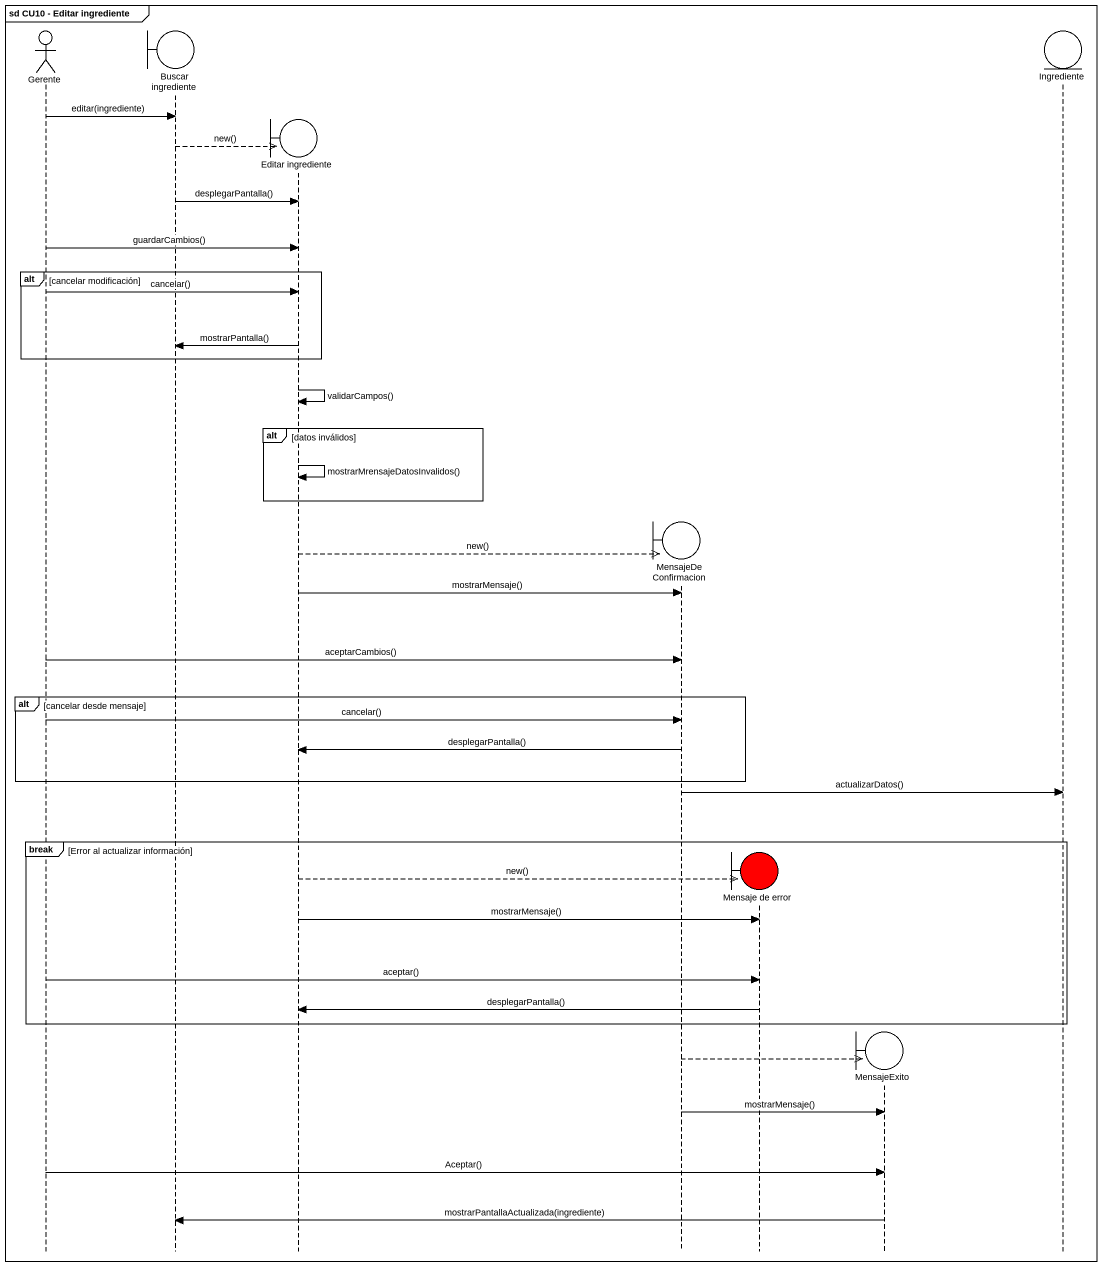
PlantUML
@startuml
mainframe sd CU10 - Editar ingrediente
hide footbox
actor Gerente #FFFFFF
boundary "Buscar ingrediente" as Buscar_ingrediente #FFFFFF
boundary "Editar ingrediente" as Editar_ingrediente #FFFFFF
boundary MensajeDeConfirmacion #FFFFFF
boundary "Mensaje de error" as Mensaje_de_error #FF0000
boundary MensajeExito #FFFFFF
entity Ingrediente #FFFFFF

Gerente -> Buscar_ingrediente : editar(ingrediente)
Buscar_ingrediente -->> Editar_ingrediente ** : new()
Buscar_ingrediente -> Editar_ingrediente : desplegarPantalla()
Gerente -> Editar_ingrediente : guardarCambios()
alt cancelar modificación
  Gerente -> Editar_ingrediente : cancelar()
  Editar_ingrediente -> Buscar_ingrediente : mostrarPantalla()
end
Editar_ingrediente -> Editar_ingrediente : validarCampos()
alt datos inválidos
  Editar_ingrediente -> Editar_ingrediente : mostrarMrensajeDatosInvalidos()
end
Editar_ingrediente -->> MensajeDeConfirmacion ** : new()
Editar_ingrediente -> MensajeDeConfirmacion : mostrarMensaje()
Gerente -> MensajeDeConfirmacion : aceptarCambios()
alt cancelar desde mensaje
  Gerente -> MensajeDeConfirmacion : cancelar()
  MensajeDeConfirmacion -> Editar_ingrediente : desplegarPantalla()
end
MensajeDeConfirmacion -> Ingrediente : actualizarDatos()
break Error al actualizar información
  Editar_ingrediente -->> Mensaje_de_error ** : new()
  Editar_ingrediente -> Mensaje_de_error : mostrarMensaje()
  Gerente -> Mensaje_de_error : aceptar()
  Mensaje_de_error -> Editar_ingrediente : desplegarPantalla()
end
MensajeDeConfirmacion -->> MensajeExito **
MensajeDeConfirmacion -> MensajeExito : mostrarMensaje()
Gerente -> MensajeExito : Aceptar()
MensajeExito -> Buscar_ingrediente : mostrarPantallaActualizada(ingrediente)
@enduml
